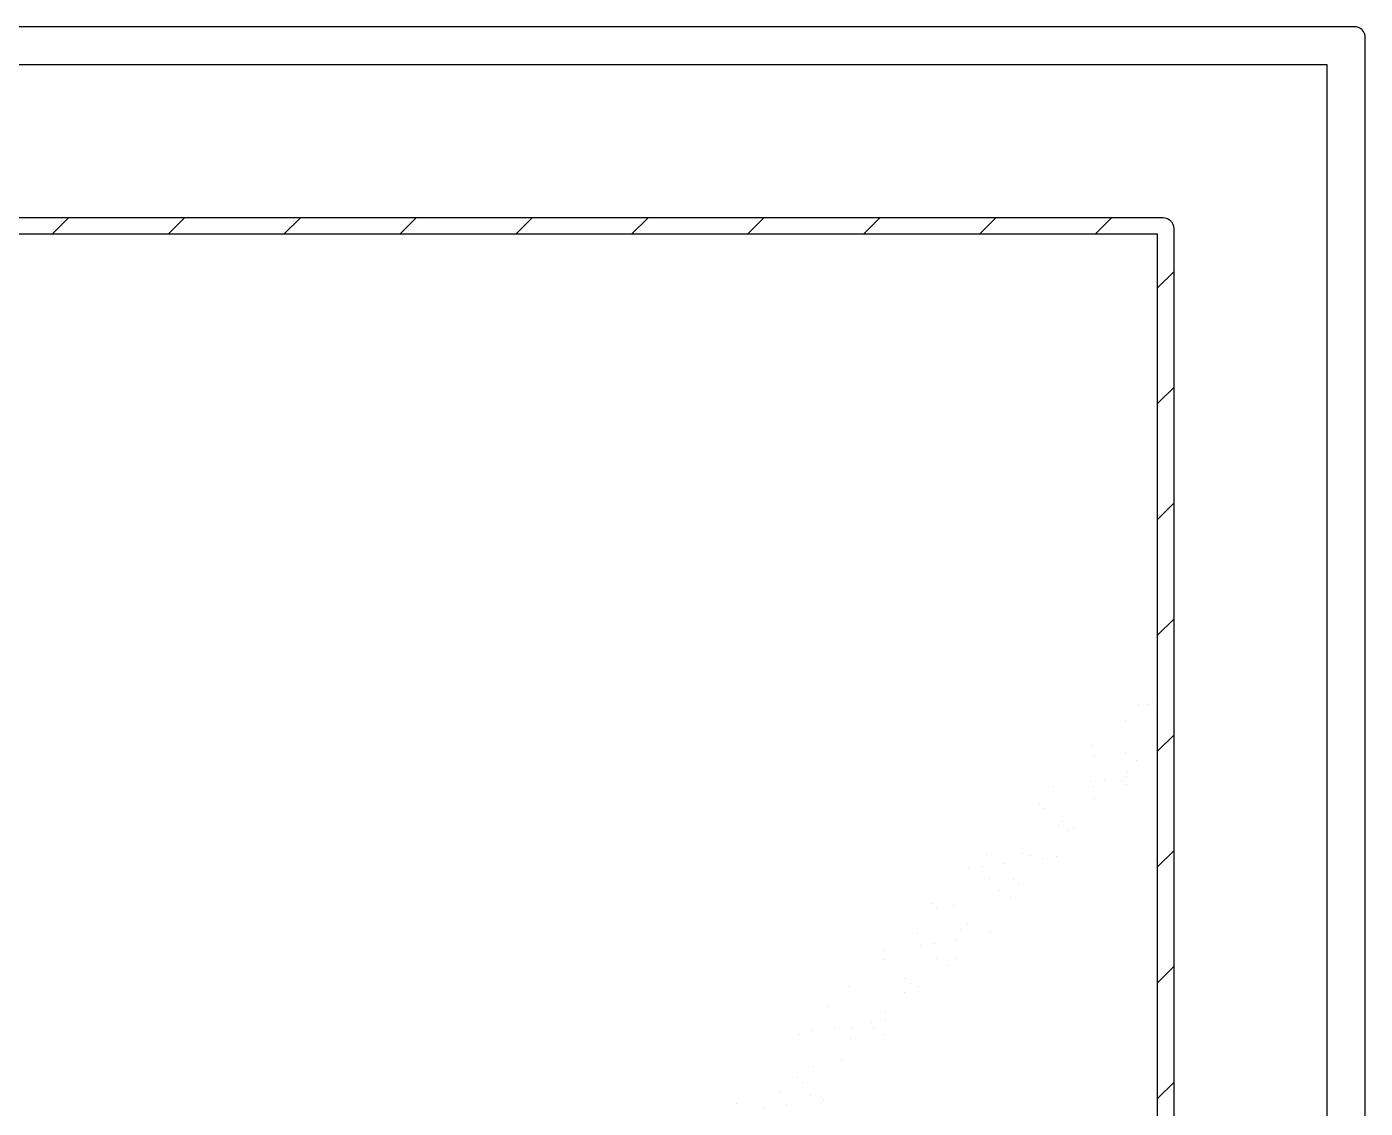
# Model space of a CAD drawing. Header units: inches. Extents: x 11.8 to 54.3, y 10.8 to 35.6.
# Drawn here: x 37.2972 to 37.5422, y 29.5943 to 29.7923 of the extents above; entities that cross this region are included whole.
import ezdxf

# ---------------------------------------------------------------- set-up
doc = ezdxf.new("R2010")
doc.units = ezdxf.units.IN
doc.header["$MEASUREMENT"] = 0
doc.layers.add('02', color=2, linetype='Continuous')

msp = doc.modelspace()

# ---------------------------------------------------------------- linework, layer by layer
at = {"layer": '02'}
for p, q in [((37.54018, 29.79234), (36.70818, 29.79234)), ((37.54218, 29.12034), (37.54218, 29.79034)), ((37.53518, 29.78534), (36.71318, 29.78534)), ((37.53518, 29.12534), (37.53518, 29.78534)), ((37.50518, 29.75734), (36.74318, 29.75734)), ((37.30184, 29.75434), (37.30484, 29.75734)), ((37.32305, 29.75434), (37.32605, 29.75734)), ((37.34426, 29.75434), (37.34726, 29.75734)), ((37.36548, 29.75434), (37.36848, 29.75734)), ((37.38669, 29.75434), (37.38969, 29.75734)), ((37.4079, 29.75434), (37.4109, 29.75734)), ((37.42912, 29.75434), (37.43212, 29.75734)), ((37.45033, 29.75434), (37.45333, 29.75734)), ((37.47154, 29.75434), (37.47454, 29.75734)), ((37.49276, 29.75434), (37.49576, 29.75734)), ((37.50718, 29.15534), (37.50718, 29.75534)), ((37.50418, 29.75434), (36.74418, 29.75434)), ((37.50418, 29.20334), (37.50418, 29.75434)), ((37.50418, 29.74454), (37.50718, 29.74754)), ((37.50418, 29.72333), (37.50718, 29.72633)), ((37.50418, 29.70212), (37.50718, 29.70512)), ((37.50418, 29.6809), (37.50718, 29.6839)), ((37.5007, 29.6682), (37.5007, 29.6682)), ((37.50241, 29.66816), (37.50241, 29.66816)), ((37.50331, 29.66854), (37.50331, 29.66854)), ((37.50334, 29.66732), (37.50334, 29.66732)), ((37.49826, 29.66534), (37.49826, 29.66534)), ((37.50388, 29.66568), (37.50388, 29.66568)), ((37.50418, 29.65969), (37.50718, 29.66269)), ((37.49223, 29.66071), (37.49223, 29.66071)), ((37.49266, 29.65894), (37.49266, 29.65894)), ((37.49822, 29.65934), (37.49822, 29.65934)), ((37.50033, 29.658), (37.50033, 29.658)), ((37.49852, 29.65497), (37.49852, 29.65497)), ((37.49857, 29.6557), (37.49857, 29.6557)), ((37.48506, 29.6532), (37.48506, 29.6532)), ((37.49185, 29.65409), (37.49185, 29.65409)), ((37.49235, 29.65313), (37.49235, 29.65313)), ((37.49446, 29.65443), (37.49446, 29.65443)), ((37.49763, 29.65438), (37.49763, 29.65438)), ((37.49855, 29.65354), (37.49855, 29.65354)), ((37.4826, 29.65), (37.4826, 29.65)), ((37.49254, 29.65108), (37.49254, 29.65108)), ((37.48352, 29.64915), (37.48352, 29.64915)), ((37.4861, 29.64613), (37.4861, 29.64613)), ((37.48669, 29.64679), (37.48669, 29.64679)), ((37.48787, 29.64517), (37.48787, 29.64517)), ((37.4888, 29.64545), (37.4888, 29.64545)), ((37.47284, 29.64078), (37.47284, 29.64078)), ((37.47936, 29.64095), (37.47936, 29.64095)), ((37.48082, 29.64058), (37.48082, 29.64058)), ((37.48301, 29.63998), (37.48301, 29.63998)), ((37.48561, 29.64032), (37.48561, 29.64032)), ((37.50418, 29.63848), (37.50718, 29.64148)), ((37.46955, 29.63821), (37.46955, 29.63821)), ((37.47215, 29.63855), (37.47215, 29.63855)), ((37.47621, 29.63909), (37.47621, 29.63909)), ((37.47333, 29.63633), (37.47333, 29.63633)), ((37.47782, 29.63622), (37.47782, 29.63622)), ((37.47874, 29.63537), (37.47874, 29.63537)), ((37.47516, 29.63424), (37.47516, 29.63424)), ((37.47727, 29.6329), (37.47727, 29.6329)), ((37.46279, 29.63183), (37.46279, 29.63183)), ((37.46371, 29.63098), (37.46371, 29.63098)), ((37.46688, 29.63138), (37.46688, 29.63138)), ((37.46929, 29.62803), (37.46929, 29.62803)), ((37.46014, 29.62621), (37.46014, 29.62621)), ((37.46806, 29.627), (37.46806, 29.627)), ((37.47364, 29.62669), (37.47364, 29.62669)), ((37.45391, 29.6232), (37.45391, 29.6232)), ((37.4607, 29.6241), (37.4607, 29.6241)), ((37.4633, 29.62444), (37.4633, 29.62444)), ((37.46737, 29.62497), (37.46737, 29.62497)), ((37.45411, 29.62158), (37.45411, 29.62158)), ((37.46363, 29.62169), (37.46363, 29.62169)), ((37.46573, 29.62035), (37.46573, 29.62035)), ((37.46719, 29.62175), (37.46719, 29.62175)), ((37.45801, 29.61805), (37.45801, 29.61805)), ((37.50418, 29.61727), (37.50718, 29.62027)), ((37.44766, 29.61663), (37.44766, 29.61663)), ((37.45775, 29.61548), (37.45775, 29.61548)), ((37.45893, 29.61721), (37.45893, 29.61721)), ((37.46045, 29.61657), (37.46045, 29.61657)), ((37.4439, 29.61282), (37.4439, 29.61282)), ((37.45442, 29.61195), (37.45442, 29.61195)), ((37.44099, 29.60856), (37.44099, 29.60856)), ((37.44506, 29.60909), (37.44506, 29.60909)), ((37.44825, 29.60883), (37.44825, 29.60883)), ((37.45185, 29.60999), (37.45185, 29.60999)), ((37.45209, 29.60914), (37.45209, 29.60914)), ((37.45445, 29.61033), (37.45445, 29.61033)), ((37.43863, 29.60777), (37.43863, 29.60777)), ((37.44798, 29.607), (37.44798, 29.607)), ((37.4542, 29.6078), (37.4542, 29.6078)), ((37.44123, 29.60183), (37.44123, 29.60183)), ((37.44622, 29.60294), (37.44622, 29.60294)), ((37.43819, 29.59988), (37.43819, 29.59988)), ((37.43911, 29.59904), (37.43911, 29.59904)), ((37.50418, 29.59605), (37.50718, 29.59905)), ((37.4352, 29.5972), (37.4352, 29.5972)), ((37.44056, 29.59659), (37.44056, 29.59659)), ((37.443, 29.59588), (37.443, 29.59588)), ((37.4271, 29.59522), (37.4271, 29.59522)), ((37.43214, 29.59445), (37.43214, 29.59445)), ((37.43621, 29.59498), (37.43621, 29.59498)), ((37.44267, 29.59525), (37.44267, 29.59525))]:
    msp.add_line(p, q, dxfattribs=at)
for centre in [(37.54018, 29.79034), (37.50518, 29.75534)]:
    msp.add_arc(centre, 0.002, 0, 90, dxfattribs=at)

doc.saveas('drawing.dxf')
